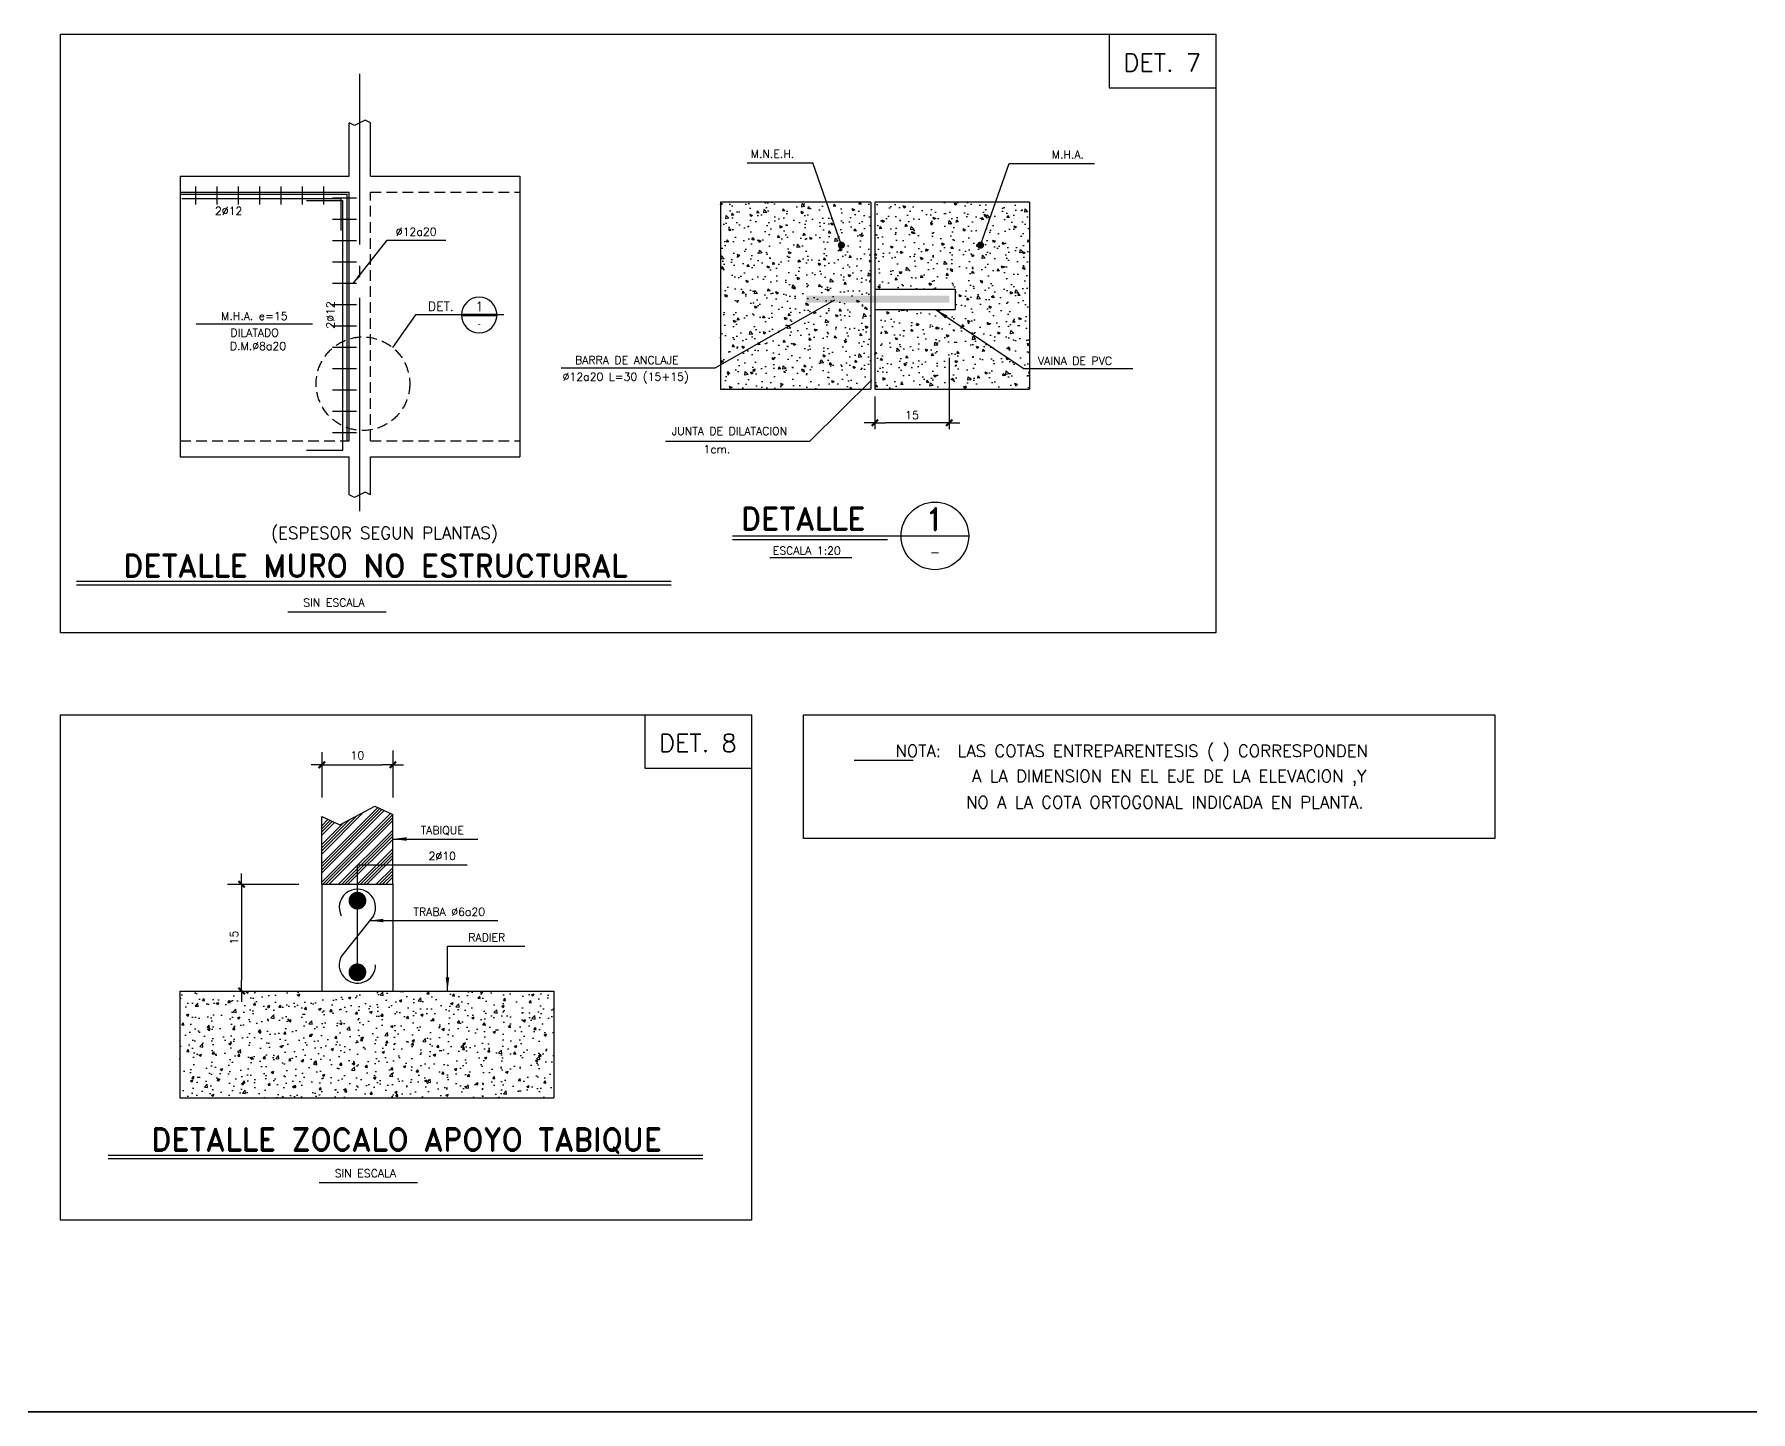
# Model space of a CAD drawing. Extents: x -5655 to 11739, y 66 to 16160.
# Drawn here: x 1626 to 4039, y 68 to 2004 of the extents above; entities that cross this region are included whole.
import ezdxf
from ezdxf.enums import TextEntityAlignment as Align

# ---------------------------------------------------------------- set-up
doc = ezdxf.new("R2010")
doc.units = 0
doc.header["$LTSCALE"] = 30
doc.header["$MEASUREMENT"] = 0
doc.linetypes.add('DASHED', pattern=[0.75, 0.5, -0.25])
doc.linetypes.add('EJES', pattern=[12.5, 10, -1, 0.5, -1])
doc.layers.get('0').update_dxf_attribs({"linetype": 'CONTINUOUS'})
for name, color, linetype in [('CONTORNOS', 3, 'CONTINUOUS'), ('CORTES', 5, 'CONTINUOUS'), ('EJES', 1, 'EJES'), ('fe', 7, 'CONTINUOUS'), ('MURO NO ESTRUCTURAL', 4, 'CONTINUOUS'), ('PROYECCIONES', 2, 'DASHED'), ('RLA-CORTES', 5, 'CONTINUOUS'), ('RLA-FORMATO', 7, 'CONTINUOUS'), ('RLA-TEXTOS1', 9, 'CONTINUOUS'), ('TEXTOS1', 9, 'CONTINUOUS'), ('TEXTOS2', 6, 'CONTINUOUS')]:
    doc.layers.add(name, color=color, linetype=linetype)
doc.styles.add('COTASEAN', font='romans.shx', dxfattribs={"height": 11.25})
doc.styles.add('ROMAND', font='romand', dxfattribs={"height": 31.5})
doc.styles.add('ROMANS', font='romans.shx', dxfattribs={"height": 11.25})
doc.styles.add('SIETE50', font='ROMAND.SHX', dxfattribs={"height": 31.5})
doc.linetypes.add('LCORTE50', pattern='A,0.6,[136,ltypeshp.shx,S=0.1,R=0,X=0,Y=0],-0.4,0.56', length=1.56)
doc.linetypes.add('ZIGZAG', pattern='A,0.0001,-0.2,[131,ltypeshp.shx,S=0.2,R=0,X=-0.2,Y=0],-0.4,[131,ltypeshp.shx,S=0.2,R=180,X=0.2,Y=0],-0.2', length=0.8001)
doc.dimstyles.new('COTAMAR', dxfattribs={"dimscale": 50, "dimtxt": 0.23, "dimasz": 0.3, "dimexe": 0.2, "dimexo": 1, "dimgap": 0.1, "dimtad": 1, "dimzin": 12, "dimdsep": 46, "dimtxsty": 'COTASEAN', "dimblk1": 'TICK1', "dimblk2": 'TICK1', "dimsah": 1, "dimcen": 0.9, "dimse1": 1, "dimse2": 1, "dimclrd": 2, "dimclre": 4, "dimclrt": 3, "dimadec": 0, "dimazin": 0, "dimtfac": 1, "dimtix": 1, "dimtofl": 0, "dimtmove": 2, "dimatfit": 3, "dimldrblk": 'TICK1', "dimfxl": 1, "dimtolj": 1, "dimtzin": 12, "dimarcsym": 0})
doc.dimstyles.new('ING20', dxfattribs={"dimscale": 50, "dimtxt": 0.27, "dimasz": 0.3, "dimexe": 0.3, "dimexo": 1, "dimgap": 0.1, "dimtad": 1, "dimdec": 1, "dimlfac": 0.4, "dimzin": 12, "dimdsep": 46, "dimtxsty": 'ROMANS', "dimblk1": 'TICK1', "dimblk2": 'TICK1', "dimsah": 1, "dimcen": 0.09, "dimse1": 1, "dimse2": 1, "dimclrd": 2, "dimclre": 1, "dimclrt": 3, "dimadec": 0, "dimazin": 0, "dimtfac": 1, "dimtdec": 1, "dimtix": 1, "dimtmove": 2, "dimatfit": 3, "dimldrblk": 'TICK1', "dimfxl": 1, "dimtolj": 1, "dimtzin": 12, "dimarcsym": 0})
doc.dimstyles.new('ING5', dxfattribs={"dimscale": 50, "dimtxt": 0.27, "dimasz": 0.3, "dimexe": 0.2, "dimexo": 1, "dimgap": 0.1, "dimtad": 1, "dimlfac": 0.1, "dimzin": 12, "dimdsep": 46, "dimtxsty": 'ROMANS', "dimblk1": 'TICK1', "dimblk2": 'TICK1', "dimsah": 1, "dimcen": 0.09, "dimse1": 1, "dimse2": 1, "dimclrd": 2, "dimclre": 4, "dimclrt": 3, "dimadec": 0, "dimazin": 0, "dimtfac": 1, "dimtix": 1, "dimtmove": 2, "dimatfit": 3, "dimldrblk": 'TICK1', "dimfxl": 1, "dimtolj": 1, "dimtzin": 12, "dimarcsym": 0})
pattern_1 = [(130, (14523.624, -7494.17), (-35.86301, -3.137607), [3.75, -41.25]), (185, (14523.624, -7494.17), (6.93757, 37.60961), [3, -33]), (79.5486, (14520.636, -7494.43), (-28.92547, 34.47198), [3.18701, -35.057106]), (133.8158, (14523.624, -7484.17), (-53.36205, -8.27595), [5.625, -61.875]), (83.3644, (14519.177, -7484.86), (-46.73314, 48.7059), [4.78051, -52.58565]), (188.8158, (14523.624, -7484.17), (-46.7331, 48.70593), [4.5, -49.5]), (159, (14518.624, -7486.67), (-29.84535, -20.130945), [3.75, -41.25]), (214, (14518.624, -7486.67), (-12.16577, 36.2575), [3, -33]), (108.5486, (14516.137, -7488.346), (-42.01113, 16.126525), [3.18701, -35.057106]), (142.5, (14523.624, -7494.169), (-0.607993, 16.644693), [0, -32.6, 0, -33.5, 0, -33.125]), (172.5, (14523.624, -7494.169), (-13.153477, 19.720586), [0, -19.1, 0, -31.85, 0, -12.625]), (212.5, (14534.774, -7494.169), (-26.691122, -1.127744), [0, -12.5, 0, -39, 0, -51.75]), (222.5, (14539.774, -7494.169), (-29.15931, 5.00525), [0, -16.25, 0, -25.9, 0, -36.75])]

# ---------------------------------------------------------------- blocks, each defined once
blk = doc.blocks.new('FLECHA')
at = {"color": 2}
blk.add_lwpolyline([(0, 0, 0, 5, 0), (19.2, 0, 5, 5, 0)], format="xyseb", dxfattribs=at)
blk = doc.blocks.new('TICK1')
at = {"color": 2}
for points in [[(0, 0), (-1, 0)], [(0, 0), (1, 0)]]:
    blk.add_lwpolyline(points, dxfattribs=at)
at = {"color": 2, "const_width": 0.2}
blk.add_lwpolyline([(-0.3, -0.3), (0.3, 0.3)], dxfattribs=at)
blk = doc.blocks.new('*D45')
at = {"color": 2, "lineweight": -2, "transparency": 16777216}
blk.add_line((2897.1, 1458.5), (2822.6, 1458.5), dxfattribs=at)
at = {"color": 2, "lineweight": -2, "transparency": 16777216, "xscale": 15, "yscale": 15, "zscale": 15, "rotation": 180}
blk.add_blockref('TICK1', (2807.6, 1458.5), dxfattribs=at)
at = {"color": 2, "lineweight": -2, "transparency": 16777216, "xscale": 15, "yscale": 15, "zscale": 15}
blk.add_blockref('TICK1', (2912.1, 1458.5), dxfattribs=at)
at = {"color": 3, "transparency": 16777216, "insert": (2859.8, 1469.1), "char_height": 11.25, "attachment_point": 5, "style": 'ROMANS'}
blk.add_mtext('\\A1;15', dxfattribs=at)
blk = doc.blocks.new('SEAN')
at = {"color": 2, "const_width": 3.5}
blk.add_lwpolyline([(116.8, 0), (66.8, 0)], dxfattribs=at)
at = {"color": 1}
blk.add_arc((91.8, 0), 25, 0, 359.9024, dxfattribs=at)
at = {"color": 3, "style": 'ROMAND'}
blk.add_text('DET.', height=13, dxfattribs=at).set_placement((19.5, 5.7))
blk.add_attdef('1', text='', height=13, dxfattribs=at).set_placement((92, 12), align=Align.MIDDLE)
at = {"color": 3}
blk.add_attdef('-', text='', height=10, dxfattribs=at).set_placement((91.7, -12.5), align=Align.MIDDLE)
blk = doc.blocks.new('t-detall')
at = {"layer": 'TEXTOS2', "color": 6}
for p, q in [((-154.5, -3.1), (177.6, -3.1)), ((-154.5, -8.1), (63.6, -8.1))]:
    blk.add_line(p, q, dxfattribs=at)
at = {"layer": 'TEXTOS2', "color": 3}
blk.add_line((-102.1, -33.6), (13.5, -33.6), dxfattribs=at)
blk.add_circle((130.1, -3.1), 47.5, dxfattribs=at)
at = {"color": 6, "style": 'SIETE50'}
blk.add_attdef('A', text='', height=31.5, dxfattribs=at).set_placement((130.2, 20.5), align=Align.MIDDLE_CENTER)
at = {"color": 3, "style": 'ROMANS'}
blk.add_attdef('-', text='', height=13, dxfattribs=at).set_placement((130.2, -25.9), align=Align.MIDDLE)
at = {"layer": 'TEXTOS2', "color": 6, "style": 'SIETE50'}
blk.add_text('DETALLE', height=31.5, dxfattribs=at).set_placement((-142.7, 5.5))
at = {"layer": 'TEXTOS2', "color": 3, "style": 'ROMANS'}
blk.add_attdef('ESCALA', (-97.8, -29.4), '', height=11.2, dxfattribs=at)
blk = doc.blocks.new('*D46')
at = {"layer": 'CORTES', "color": 2, "lineweight": -2, "transparency": 16777216}
blk.add_line((2044.8, 977.6), (2114.8, 977.6), dxfattribs=at)
at = {"layer": 'CORTES', "color": 2, "lineweight": -2, "transparency": 16777216, "xscale": 15, "yscale": 15, "zscale": 15, "rotation": 180}
blk.add_blockref('TICK1', (2029.8, 977.6), dxfattribs=at)
at = {"layer": 'CORTES', "color": 2, "lineweight": -2, "transparency": 16777216, "xscale": 15, "yscale": 15, "zscale": 15}
blk.add_blockref('TICK1', (2129.8, 977.6), dxfattribs=at)
at = {"layer": 'CORTES', "color": 3, "transparency": 16777216, "insert": (2079.8, 990.7), "char_height": 11.25, "attachment_point": 5, "style": 'COTASEAN'}
blk.add_mtext('\\A1;10', dxfattribs=at)
blk = doc.blocks.new('*D47')
at = {"layer": 'CONTORNOS', "color": 2, "lineweight": -2, "transparency": 16777216}
blk.add_line((1917.1, 794.5), (1917.1, 674.5), dxfattribs=at)
at = {"layer": 'CONTORNOS', "color": 2, "lineweight": -2, "transparency": 16777216, "xscale": 15, "yscale": 15, "zscale": 15}
for p, rotation in [((1917.1, 809.5), 90), ((1917.1, 659.5), 270)]:
    blk.add_blockref('TICK1', p, dxfattribs=dict(at, rotation=rotation))
at = {"layer": 'CONTORNOS', "color": 3, "transparency": 16777216, "insert": (1906.5, 734.5), "char_height": 11.25, "attachment_point": 5, "rotation": 90, "style": 'ROMANS'}
blk.add_mtext('\\A1;15', dxfattribs=at)

msp = doc.modelspace()

# ---------------------------------------------------------------- hatches: boundary and pattern name
at = {"layer": 'CORTES', "linetype": 'Continuous'}
h = msp.add_hatch(dxfattribs=at)
h.set_pattern_fill('AR-CONC', color=1, scale=5, style=0)
h.set_pattern_definition(pattern_1)
h.paths.add_polyline_path([(2892.257, 1617.751), (2908.201, 1607.031), (3016.021, 1534.539), (3024.762, 1534.539), (3024.762, 1505.485), (2807.581, 1505.485), (2807.581, 1617.751)])
h.paths.add_polyline_path([(2801.61, 1517.203), (2789.788, 1505.485), (2590.413, 1505.485), (2590.413, 1768.526), (2739.517, 1768.526), (2759.636, 1710.421, 0.31962551), (2757.954, 1708.058, 1), (2762.954, 1708.058, 0.51558149), (2759.636, 1710.421), (2739.517, 1768.526), (2801.61, 1768.526), (2801.61, 1578.432)])
h = msp.add_hatch(dxfattribs=at)
h.set_pattern_fill('AR-CONC', color=1, scale=5, style=0)
h.set_pattern_definition(pattern_1)
h.paths.add_polyline_path([(2920.58, 1646.244), (2920.58, 1617.751), (2892.257, 1617.751), (3016.021, 1534.539), (3024.762, 1534.539), (3024.762, 1768.553), (2977.357, 1768.553), (2956.868, 1710.416, -0.31811259), (2958.537, 1708.058, -1), (2953.537, 1708.058, -0.51732106), (2956.868, 1710.416), (2977.357, 1768.553), (2807.581, 1768.553), (2807.581, 1646.244)])
h = msp.add_hatch(dxfattribs=at)
h.set_pattern_fill('AR-CONC', color=1, scale=5, style=0)
h.set_pattern_definition([(50, (-149.965, 267.267), (35.863, -3.1376), [3.75, -41.25]), (355, (-149.965, 267.267), (-6.93757, 37.6096), [3, -33]), (100.4514, (-146.977, 267.006), (28.92547, 34.472), [3.187, -35.0571]), (46.1842, (-149.965, 277.267), (53.36205, -8.27595), [5.625, -61.875]), (96.6356, (-145.52, 276.58), (46.7331, 48.7059), [4.7805, -52.5857]), (351.1842, (-149.965, 277.27), (46.7331, 48.7059), [4.5, -49.5]), (21, (-144.965, 274.767), (29.84535, -20.13094), [3.75, -41.25]), (326, (-144.965, 274.767), (12.16577, 36.2575), [3, -33]), (71.4514, (-142.48, 273.09), (42.01113, 16.12652), [3.187, -35.0571]), (37.5, (-149.965, 267.267), (0.60799, 16.64469), [0, -32.6, 0, -33.5, 0, -33.125]), (7.5, (-149.965, 267.267), (13.15348, 19.72059), [0, -19.1, 0, -31.85, 0, -12.625]), (327.5, (-161.115, 267.267), (26.69112, -1.127744), [0, -12.5, 0, -39, 0, -51.75]), (317.5, (-166.115, 267.267), (29.1593, 5.00525), [0, -16.25, 0, -25.9, 0, -36.75])])
h.paths.add_polyline_path([(1830.127, 659.467), (1830.127, 509.467), (2356.18, 509.467), (2356.18, 659.467)])
at = {"layer": 'MURO NO ESTRUCTURAL'}
h = msp.add_hatch(dxfattribs=at)
h.set_pattern_fill('ANSI34', color=1, scale=25, style=0)
h.set_pattern_definition([(45, (-26.757, 267.267), (-13.25825, 13.25825), []), (45, (-22.338, 267.267), (-13.25825, 13.25825), []), (45, (-17.919, 267.267), (-13.25825, 13.25825), []), (45, (-13.5, 267.267), (-13.25825, 13.25825), [])])
h.paths.add_polyline_path([(2055.117, 892.935), (2029.75, 904.703), (2029.75, 809.467), (2129.75, 809.467), (2129.75, 907.632), (2104.384, 919.399)])

# ---------------------------------------------------------------- linework, layer by layer
at = {"color": 6}
for p, q in [((1685.077, 1235.56), (2521.301, 1235.56)), ((1685.077, 1230.56), (2521.301, 1230.56)), ((1729.295, 428.936), (2565.519, 428.936)), ((1729.295, 423.936), (2565.519, 423.936))]:
    msp.add_line(p, q, dxfattribs=at)
at = {"layer": 'CONTORNOS', "color": 2}
for p, q in [((2091.023, 1883.876), (2076.023, 1876.376)), ((2098.523, 1880.126), (2091.023, 1883.876)), ((2076.023, 1876.376), (2068.523, 1880.126)), ((2076.023, 1353.308), (2068.523, 1357.058)), ((2091.023, 1360.808), (2076.023, 1353.308)), ((2098.523, 1357.058), (2091.023, 1360.808))]:
    msp.add_line(p, q, dxfattribs=at)
at = {"layer": 'CONTORNOS'}
for p, q in [((2068.523, 1805.126), (2068.523, 1880.126)), ((2098.523, 1805.126), (2098.523, 1880.126)), ((1830.733, 1805.126), (2068.523, 1805.126)), ((2098.523, 1805.126), (2308.523, 1805.126)), ((1830.733, 1782.626), (2068.523, 1782.626)), ((1830.733, 1779.626), (2065.523, 1779.626)), ((2065.523, 1433.126), (2065.523, 1779.626)), ((2068.523, 1433.126), (2068.523, 1782.626)), ((1830.733, 1410.626), (2068.523, 1410.626)), ((2068.523, 1357.058), (2068.523, 1410.626)), ((2098.523, 1410.626), (2308.523, 1410.626)), ((2098.523, 1357.058), (2098.523, 1410.626)), ((2029.75, 809.467), (2129.75, 809.467)), ((2029.75, 809.467), (2029.75, 659.467)), ((2129.75, 809.467), (2129.75, 659.467)), ((1830.127, 659.467), (2356.18, 659.467)), ((1830.127, 509.467), (2356.18, 509.467))]:
    msp.add_line(p, q, dxfattribs=at)
at = {"layer": 'CONTORNOS', "color": 1}
for p, q in [((2129.75, 873.19), (2249.055, 873.19)), ((2079.919, 692.046), (2079.919, 837.037)), ((2079.919, 837.037), (2234.468, 837.037)), ((2097.378, 758.54), (2277.412, 758.54)), ((2206.586, 659.467), (2206.586, 722.446)), ((2206.586, 722.446), (2315.18, 722.446))]:
    msp.add_line(p, q, dxfattribs=at)
at = {"layer": 'CORTES', "color": 2}
for p, q in [((3136.853, 2004.465), (3136.853, 1929.465)), ((3136.853, 1929.465), (3286.853, 1929.465)), ((2483.903, 1047.854), (2483.903, 972.854)), ((2483.903, 972.854), (2633.903, 972.854)), ((2102.598, 765.099), (2057.24, 708.113))]:
    msp.add_line(p, q, dxfattribs=at)
at = {"layer": 'CORTES', "color": 1}
for p, q in [((2627.84, 1823.906), (2720.34, 1823.906)), ((2760.454, 1708.058), (2720.34, 1823.906)), ((2956.037, 1708.058), (2996.55, 1823.012)), ((2996.55, 1823.012), (3116.115, 1823.012)), ((2583.044, 1535.575), (2751.023, 1630.981)), ((3016.021, 1534.539), (2892.257, 1617.751)), ((2912.095, 1549.766), (2912.095, 1449.577)), ((2366.274, 1535.575), (2583.044, 1535.575)), ((3016.021, 1534.539), (3170.089, 1534.539)), ((2716.058, 1432.407), (2803.207, 1518.786)), ((2807.581, 1495.337), (2807.581, 1449.577)), ((2512.989, 1432.407), (2716.058, 1432.407)), ((2029.75, 995.364), (2029.75, 931.393)), ((2129.75, 997.803), (2129.75, 931.393)), ((1897.444, 809.467), (1997.444, 809.467))]:
    msp.add_line(p, q, dxfattribs=at)
at = {"layer": 'CORTES', "color": 1, "linetype": 'LCORTE50'}
for p, q in [((1830.733, 1805.126), (1830.733, 1410.626)), ((2308.523, 1805.126), (2308.523, 1410.626))]:
    msp.add_line(p, q, dxfattribs=at)
at = {"layer": 'CORTES', "color": 1, "linetype": 'ZIGZAG'}
for p, q in [((2801.61, 1768.526), (2590.413, 1768.526)), ((2590.413, 1768.526), (2590.413, 1505.485)), ((3024.762, 1768.553), (2807.581, 1768.553)), ((3024.762, 1768.553), (3024.762, 1505.485)), ((2590.413, 1505.485), (2801.61, 1505.485)), ((2807.581, 1505.485), (3024.762, 1505.485)), ((1830.127, 659.467), (1830.127, 509.467)), ((2356.18, 659.467), (2356.18, 509.467))]:
    msp.add_line(p, q, dxfattribs=at)
at = {"layer": 'CORTES', "color": 5}
for p, q in [((2801.61, 1768.526), (2801.61, 1578.432)), ((2807.581, 1768.553), (2807.581, 1646.244)), ((2801.61, 1617.751), (2801.61, 1505.485)), ((2807.581, 1617.751), (2807.581, 1505.485))]:
    msp.add_line(p, q, dxfattribs=at)
at = {"layer": 'CORTES', "color": 3}
for p, q in [((2807.581, 1646.244), (2920.58, 1646.244)), ((2920.58, 1646.244), (2920.58, 1617.751)), ((2807.581, 1617.751), (2920.58, 1617.751)), ((1981.991, 1192.423), (2120.375, 1192.423)), ((2026.209, 390.146), (2164.593, 390.146))]:
    msp.add_line(p, q, dxfattribs=at)
at = {"layer": 'CORTES', "color": 2, "linetype": 'Continuous'}
msp.add_line((2807.581, 1646.244), (2807.581, 1617.751), dxfattribs=at)
at = {"layer": 'CORTES', "color": 3, "const_width": 5}
for points in [[(2757.954, 1708.058, 1), (2762.954, 1708.058, 1)], [(2958.537, 1708.058, -1), (2953.537, 1708.058, -1)]]:
    msp.add_lwpolyline(points, format="xyb", close=True, dxfattribs=at)
at = {"layer": 'CORTES', "color": 1, "linetype": 'Continuous'}
msp.add_lwpolyline([(2285.953, 1609.882), (2161.443, 1609.882), (2129.342, 1564.223)], dxfattribs=at)
at = {"layer": 'CORTES', "color": 2, "const_width": 12.5}
for points in [[(2079.919, 792.749, 1), (2079.919, 780.249, 1)], [(2079.919, 679.546, -1), (2079.919, 692.046, -1)]]:
    msp.add_lwpolyline(points, format="xyb", close=True, dxfattribs=at)
at = {"layer": 'CORTES', "color": 1, "linetype": 'DASHED'}
msp.add_circle((2087.686, 1513.281), 65.805, dxfattribs=at)
at = {"layer": 'CORTES', "color": 2}
for centre, start, end in [((2079.919, 777.025), 332.262123, 207.737877), ((2079.919, 696.187), 152.262123, 0)]:
    msp.add_arc(centre, 25.624, start, end, dxfattribs=at)
at = {"layer": 'CORTES', "color": 5}
for points in [[(2912.095, 1636.997), (2912.095, 1626.997), (2710.533, 1636.997), (2710.533, 1626.997)], [(2710.533, 1626.997), (2710.533, 1636.997), (2904.629, 1626.997), (2904.629, 1636.997)]]:
    msp.add_trace(points, dxfattribs=at)
at = {"layer": 'EJES'}
msp.add_line((2083.523, 1333.95), (2083.523, 1949.083), dxfattribs=at)
at = {"layer": 'fe', "color": 1}
for p, q in [((1852.5, 1765.33), (1852.5, 1790.466)), ((1882.5, 1765.33), (1882.5, 1790.466)), ((1912.5, 1765.33), (1912.5, 1790.466)), ((1942.5, 1765.33), (1942.5, 1790.466)), ((1972.5, 1765.33), (1972.5, 1790.466)), ((2002.5, 1765.33), (2002.5, 1790.466)), ((2032.5, 1765.33), (2032.5, 1790.466)), ((2078.739, 1774.128), (2044.959, 1774.128)), ((2078.739, 1744.128), (2044.959, 1744.128)), ((2078.739, 1714.128), (2044.959, 1714.128)), ((2078.739, 1684.128), (2044.959, 1684.128)), ((2078.739, 1654.128), (2044.959, 1654.128)), ((2078.739, 1624.128), (2044.959, 1624.128)), ((2078.739, 1594.128), (2044.959, 1594.128)), ((2078.739, 1564.128), (2044.959, 1564.128)), ((2078.739, 1534.128), (2044.959, 1534.128)), ((2078.739, 1504.128), (2044.959, 1504.128)), ((2078.739, 1474.128), (2044.959, 1474.128)), ((2078.739, 1444.128), (2044.959, 1444.128))]:
    msp.add_line(p, q, dxfattribs=at)
at = {"layer": 'fe'}
for p, q in [((2008.376, 1770.626), (2059.523, 1770.626)), ((2059.523, 1419.626), (2059.523, 1770.626)), ((2008.376, 1419.626), (2059.523, 1419.626))]:
    msp.add_line(p, q, dxfattribs=at)
msp.add_lwpolyline([(1833.07, 1773.626), (2056.523, 1773.626), (2056.523, 1728.626)], dxfattribs=at)
at = {"layer": 'MURO NO ESTRUCTURAL'}
for p, q in [((2029.75, 809.467), (2029.75, 904.703)), ((2129.75, 809.467), (2129.75, 907.632))]:
    msp.add_line(p, q, dxfattribs=at)
msp.add_lwpolyline([(2029.75, 904.703), (2055.117, 892.935), (2104.384, 919.399), (2129.75, 907.632)], dxfattribs=at)
at = {"layer": 'PROYECCIONES'}
for p, q in [((2098.523, 1782.626), (2308.523, 1782.626)), ((2098.523, 1433.126), (2098.523, 1782.626)), ((1830.733, 1433.126), (2068.523, 1433.126)), ((2098.523, 1433.126), (2308.523, 1433.126))]:
    msp.add_line(p, q, dxfattribs=at)
at = {"layer": 'RLA-CORTES', "color": 2, "linetype": 'Continuous'}
msp.add_lwpolyline([(3679.184, 873.721), (2707.142, 873.721), (2707.142, 1047.854), (3679.184, 1047.854)], close=True, dxfattribs=at)
at = {"layer": 'RLA-FORMATO', "color": 6, "linetype": 'Continuous'}
for p, q in [((-58.1, 68.098), (5686.9, 68.098)), ((5686.9, 68.098), (426.9, 68.098))]:
    msp.add_line(p, q, dxfattribs=at)
at = {"layer": 'RLA-TEXTOS1', "color": 3}
msp.add_line((2778.609, 983.875), (2861.487, 983.875), dxfattribs=at)
at = {"layer": 'TEXTOS1', "color": 1}
for p, q in [((2074.019, 1654.128), (2121.612, 1715.317)), ((2121.612, 1715.317), (2204.105, 1715.317))]:
    msp.add_line(p, q, dxfattribs=at)
at = {"layer": 'TEXTOS1', "color": 5}
msp.add_line((1853.002, 1597.441), (2016.968, 1597.441), dxfattribs=at)
at = {"layer": 'TEXTOS1', "color": 2}
for points in [[(1662.239, 2004.465), (3286.853, 2004.465), (3286.853, 1163.153), (1662.239, 1163.153)], [(1662.239, 1047.854), (2633.903, 1047.854), (2633.903, 337.356), (1662.239, 337.356)]]:
    msp.add_lwpolyline(points, close=True, dxfattribs=at)

# ---------------------------------------------------------------- block references
msp.add_blockref('t-detall', (2761.831, 1302.428)).add_auto_attribs({'ESCALA': 'ESCALA 1:20', 'A': '1', '-': '-'})
at = {"layer": 'CONTORNOS', "color": 1}
for p in [(2129.75, 873.19), (2097.378, 758.54)]:
    msp.add_blockref('FLECHA', p, dxfattribs=at)
at = {"layer": 'CONTORNOS', "color": 1, "rotation": 90}
msp.add_blockref('FLECHA', (2206.586, 659.467), dxfattribs=at)
at = {"layer": 'CORTES'}
msp.add_blockref('SEAN', (2159.408, 1609.882), dxfattribs=at).add_auto_attribs({'1': '1', '-': '-'})
at = {"layer": 'CORTES', "color": 2, "linetype": 'Continuous', "rotation": 326.0850855251824}
msp.add_blockref('FLECHA', (2892.257, 1617.751), dxfattribs=at)
at = {"layer": 'TEXTOS1', "color": 1, "xscale": 0.7499999999997913, "yscale": 0.7499999999997913, "zscale": 0.7499999999997913, "rotation": 52.12414381870457}
msp.add_blockref('FLECHA', (2074.019, 1654.128), dxfattribs=at)

# ---------------------------------------------------------------- texts
at = {"layer": 'CORTES', "color": 5, "style": 'ROMANS'}
for s, p in [('DET. 7', (3211.56, 1952.222)), ('DET. 8', (2558.61, 995.611))]:
    msp.add_text(s, height=25, dxfattribs=at).set_placement(p, align=Align.CENTER)
at = {"layer": 'CORTES', "color": 9, "linetype": 'Continuous', "style": 'ROMANS'}
for s, p in [('M.N.E.H.', (2632.963, 1830.638)), ('M.H.A. ', (3056.219, 1829.785)), ('BARRA DE ANCLAJE', (2385.929, 1540.867)), ('VAINA DE PVC', (3036.882, 1539.831)), ('%%C12a20 L=30 (15+15)', (2368.408, 1517.532)), ('JUNTA DE DILATACION ', (2521.815, 1441.149)), ('1cm.', (2566.578, 1415.531))]:
    msp.add_text(s, height=11.25, dxfattribs=at).set_placement(p)
at = {"layer": 'CORTES', "color": 9, "style": 'ROMANS'}
for s, p in [('2%%C12  ', (1906.523, 1750.505)), ('%%C12a20', (2162.56, 1721.327)), ('M.H.A. e=15', (1935.019, 1602.841)), ('D.M.%%C8a20', (1940.174, 1560.655)), ('DILATADO', (1935.36, 1579.402))]:
    msp.add_text(s, height=11.25, dxfattribs=at).set_placement(p, align=Align.CENTER)
msp.add_text('2%%C12  ', height=11.25, rotation=90, dxfattribs=at).set_placement((2047.592, 1617.593), align=Align.CENTER)
at = {"layer": 'RLA-TEXTOS1', "color": 3, "style": 'ROMAND'}
for s, p in [('NOTA:  LAS COTAS ENTREPARENTESIS ( ) CORRESPONDEN', (3168.605, 988.493)), ('A LA DIMENSION EN EL EJE DE LA ELEVACION ,Y ', (3227.123, 953.218)), ('NO A LA COTA ORTOGONAL INDICADA EN PLANTA.', (3215.111, 916.291))]:
    msp.add_text(s, height=17, dxfattribs=at).set_placement(p, align=Align.CENTER)
at = {"layer": 'TEXTOS1', "color": 3, "style": 'ROMAND'}
msp.add_text('(ESPESOR SEGUN PLANTAS) ', height=17, dxfattribs=at).set_placement((2123.702, 1294.934), align=Align.CENTER)
at = {"layer": 'TEXTOS1', "style": 'ROMANS'}
for s, p in [('TABIQUE', (2199.24, 879.832)), ('2%%C10', (2199.24, 843.679)), ('TRABA %%C6a20', (2209.14, 765.182)), ('RADIER', (2261.83, 729.087))]:
    msp.add_text(s, height=11.25, dxfattribs=at).set_placement(p, align=Align.CENTER)
at = {"layer": 'TEXTOS2', "color": 6, "style": 'SIETE50'}
for s, p in [('DETALLE MURO NO ESTRUCTURAL', (2104.978, 1241.588)), ('DETALLE ZOCALO APOYO TABIQUE', (2149.196, 434.964))]:
    msp.add_text(s, height=31.5, dxfattribs=at).set_placement(p, align=Align.CENTER)
at = {"layer": 'TEXTOS2', "color": 3, "style": 'ROMANS'}
for p in [(2003.698, 1199.852), (2047.916, 397.575)]:
    msp.add_text('SIN ESCALA ', height=11.25, dxfattribs=at).set_placement(p)

# ---------------------------------------------------------------- dimensions: what is measured, and where the dimension line sits
dim = msp.add_linear_dim(base=(2807.581, 1458.524), p1=(2912.095, 1449.577), p2=(2807.581, 1449.577), angle=180, text='15', dimstyle='ING5')
dim.commit()
dim.dimension.update_dxf_attribs({"geometry": '*D45', "text_midpoint": (2859.838, 1469.149)})
at = {"layer": 'CONTORNOS'}
dim = msp.add_linear_dim(base=(1917.076, 659.467), p1=(1911.163, 809.467), p2=(1911.163, 659.467), angle=90, text='15', dimstyle='ING20', dxfattribs=at)
dim.commit()
dim.dimension.update_dxf_attribs({"geometry": '*D47', "text_midpoint": (1906.451, 734.467)})
at = {"layer": 'CORTES'}
dim = msp.add_linear_dim(base=(2129.75, 977.613), p1=(2029.75, 977.613), p2=(2129.75, 977.613), text='10', dimstyle='COTAMAR', override={"dimgap": 0.15, "dimtofl": 1}, dxfattribs=at)
dim.commit()
dim.dimension.update_dxf_attribs({"geometry": '*D46', "text_midpoint": (2079.75, 990.738)})

doc.saveas('drawing.dxf')
